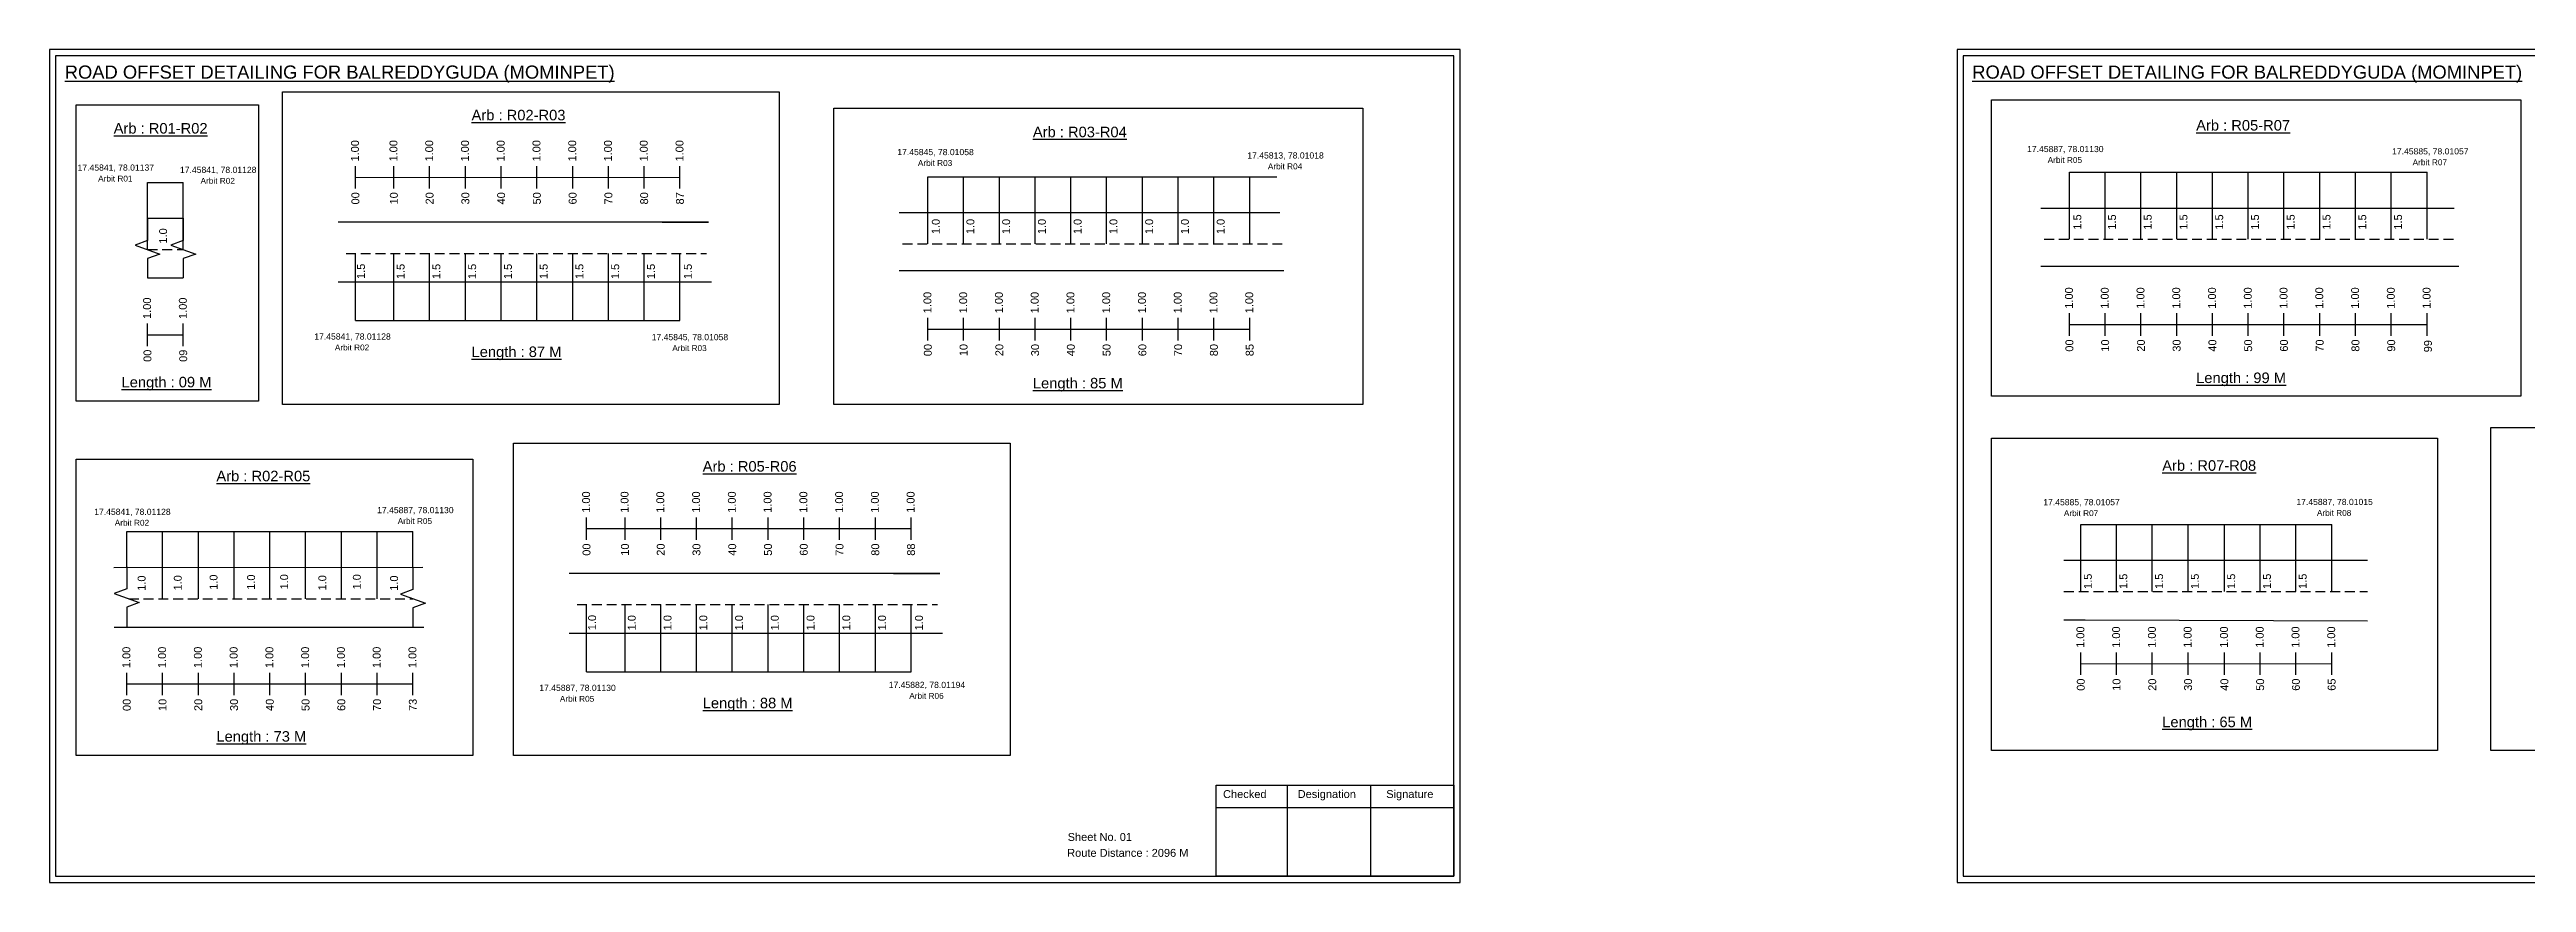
# Model space of a CAD drawing. Header units: inches. Extents: x 425 to 5168, y 343 to 1601.
# Drawn here: x 1129 to 2071, y 343 to 660 of the extents above; entities that cross this region are included whole.
import ezdxf

# ---------------------------------------------------------------- set-up
doc = ezdxf.new("R2010")
doc.units = ezdxf.units.IN
doc.header["$MEASUREMENT"] = 0
doc.linetypes.add('DASHED2', pattern=[0.375, 0.25, -0.125])
for name, color, linetype in [('PDF_Geometry', 7, 'Continuous'), ('PDF_Text', 5, 'Continuous'), ('pipe', 5, 'Continuous')]:
    doc.layers.add(name, color=color, linetype=linetype)
doc.styles.add('PDF Arial', font='arial.ttf')
doc.styles.get("Standard").update_dxf_attribs({"font": 'arial.ttf'})

msp = doc.modelspace()

# ---------------------------------------------------------------- linework, layer by layer
at = {"color": 217, "true_color": 0x93278f}
for p, q in [((1245.12, 606.87), (1245.12, 615.43)), ((1259.75, 606.87), (1259.75, 615.43)), ((1273.35, 606.87), (1273.35, 615.43)), ((1286.95, 606.87), (1286.95, 615.43)), ((1300.55, 606.87), (1300.55, 615.43)), ((1314.15, 606.87), (1314.15, 615.43)), ((1327.75, 606.87), (1327.75, 615.43)), ((1341.35, 606.87), (1341.35, 615.43)), ((1354.95, 606.87), (1354.95, 615.43)), ((1368.55, 606.87), (1368.55, 615.43)), ((1245.12, 611.15), (1368.55, 611.22)), ((1462.83, 549.17), (1462.83, 557.73)), ((1476.43, 549.17), (1476.43, 557.73)), ((1490.03, 549.17), (1490.03, 557.73)), ((1503.63, 549.17), (1503.63, 557.73)), ((1517.23, 549.17), (1517.23, 557.73)), ((1530.83, 549.17), (1530.83, 557.73)), ((1544.43, 549.17), (1544.43, 557.73)), ((1558.03, 549.17), (1558.03, 557.73)), ((1571.63, 549.17), (1571.63, 557.73)), ((1585.23, 549.17), (1585.23, 557.73)), ((1896.99, 550.9), (1896.99, 559.46)), ((1910.59, 550.9), (1910.59, 559.46)), ((1924.19, 550.9), (1924.19, 559.46)), ((1937.79, 550.9), (1937.79, 559.46)), ((1951.39, 550.9), (1951.39, 559.46)), ((1964.99, 550.9), (1964.99, 559.46)), ((1978.59, 550.9), (1978.59, 559.46)), ((1992.19, 550.9), (1992.19, 559.46)), ((2005.79, 550.9), (2005.79, 559.46)), ((2019.39, 550.9), (2019.39, 559.46)), ((2032.99, 550.9), (2032.99, 559.46)), ((1166.04, 547.02), (1166.04, 555.57)), ((1166.04, 551.29), (1179.64, 551.29)), ((1179.64, 547.02), (1179.64, 555.57)), ((1462.83, 553.44), (1585.23, 553.47)), ((1896.99, 555.17), (2032.99, 555.2)), ((1333.03, 473.31), (1333.03, 481.87)), ((1347.66, 473.31), (1347.66, 481.87)), ((1361.26, 473.31), (1361.26, 481.87)), ((1374.86, 473.31), (1374.86, 481.87)), ((1388.46, 473.31), (1388.46, 481.87)), ((1402.06, 473.31), (1402.06, 481.87)), ((1415.66, 473.31), (1415.66, 481.87)), ((1429.26, 473.31), (1429.26, 481.87)), ((1442.86, 473.31), (1442.86, 481.87)), ((1456.46, 473.31), (1456.46, 481.87)), ((1333.03, 477.59), (1456.46, 477.66)), ((1901.32, 421.96), (1901.32, 430.51)), ((1901.32, 426.23), (1996.74, 426.29)), ((1914.92, 421.96), (1914.92, 430.51)), ((1928.52, 421.96), (1928.52, 430.51)), ((1942.12, 421.96), (1942.12, 430.51)), ((1955.94, 421.96), (1955.94, 430.51)), ((1969.54, 421.96), (1969.54, 430.51)), ((1983.14, 421.96), (1983.14, 430.51)), ((1996.74, 421.96), (1996.74, 430.51)), ((1158.18, 414.25), (1158.18, 422.81)), ((1158.18, 418.52), (1266.98, 418.52)), ((1171.78, 414.25), (1171.78, 422.81)), ((1185.38, 414.25), (1185.38, 422.81)), ((1198.98, 414.25), (1198.98, 422.81)), ((1212.58, 414.25), (1212.58, 422.81)), ((1226.18, 414.25), (1226.18, 422.81)), ((1239.78, 414.25), (1239.78, 422.81)), ((1253.38, 414.25), (1253.38, 422.81)), ((1266.98, 414.25), (1266.98, 422.81))]:
    msp.add_line(p, q, dxfattribs=at)
at = {"color": 5}
for p, q in [((1896.99, 613.14), (2032.99, 613.14)), ((1166.04, 609.25), (1179.64, 609.25)), ((1462.83, 611.41), (1595.61, 611.41)), ((1245.12, 556.73), (1368.55, 556.73)), ((1158.18, 476.49), (1266.98, 476.49)), ((1901.32, 479.18), (1996.74, 479.19)), ((1333.03, 423.17), (1456.46, 423.17))]:
    msp.add_line(p, q, dxfattribs=at)
for p, q in [((1896.99, 587.6), (1896.99, 613.14)), ((1910.59, 587.6), (1910.59, 613.14)), ((1924.19, 587.6), (1924.19, 613.14)), ((1937.79, 587.6), (1937.79, 613.14)), ((1951.39, 587.6), (1951.39, 613.14)), ((1964.99, 587.6), (1964.99, 613.14)), ((1978.59, 587.6), (1978.59, 613.14)), ((1992.19, 587.6), (1992.19, 613.14)), ((2005.79, 587.6), (2005.79, 613.14)), ((2019.39, 587.6), (2019.39, 613.14)), ((2032.99, 587.6), (2032.99, 613.14)), ((1166.04, 583.72), (1166.04, 609.25)), ((1179.64, 583.72), (1179.64, 609.25)), ((1462.83, 585.87), (1462.83, 611.41)), ((1476.43, 585.87), (1476.43, 611.41)), ((1490.03, 585.87), (1490.03, 611.41)), ((1503.63, 585.87), (1503.63, 611.41)), ((1517.23, 585.87), (1517.23, 611.41)), ((1530.83, 585.87), (1530.83, 611.41)), ((1544.43, 585.87), (1544.43, 611.41)), ((1558.03, 585.87), (1558.03, 611.41)), ((1571.63, 585.87), (1571.63, 611.41)), ((1585.23, 585.87), (1585.23, 611.41)), ((1166.04, 595.6), (1179.64, 595.6)), ((1379.43, 594.15), (1238.57, 594.15)), ((1361.81, 594.15), (1379.43, 594.15)), ((1451.95, 597.76), (1596.74, 597.76)), ((1886.11, 599.48), (2043.27, 599.48)), ((1245.12, 556.73), (1245.12, 582.26)), ((1259.75, 556.73), (1259.75, 582.26)), ((1273.35, 556.73), (1273.35, 582.26)), ((1286.95, 556.73), (1286.95, 582.26)), ((1300.55, 556.73), (1300.55, 582.26)), ((1314.15, 556.73), (1314.15, 582.26)), ((1327.75, 556.73), (1327.75, 582.26)), ((1341.35, 556.73), (1341.35, 582.26)), ((1354.95, 556.73), (1354.95, 582.26)), ((1368.55, 556.73), (1368.55, 582.26)), ((1598.15, 575.57), (1451.95, 575.57)), ((2045.09, 577.3), (1886.11, 577.3)), ((1166.04, 572.91), (1179.64, 572.91)), ((1238.57, 571.46), (1270.68, 571.46)), ((1270.68, 571.46), (1380.56, 571.46)), ((1158.18, 462.84), (1158.18, 476.49)), ((1171.78, 450.95), (1171.78, 476.49)), ((1185.38, 450.95), (1185.38, 476.49)), ((1198.98, 450.95), (1198.98, 476.49)), ((1212.58, 450.95), (1212.58, 476.49)), ((1226.18, 450.95), (1226.18, 476.49)), ((1239.78, 450.95), (1239.78, 476.49)), ((1253.38, 450.95), (1253.38, 476.49)), ((1266.98, 462.84), (1266.98, 476.49)), ((1901.32, 453.65), (1901.32, 479.19)), ((1914.92, 453.65), (1914.92, 479.19)), ((1928.52, 453.65), (1928.52, 479.19)), ((1942.12, 453.65), (1942.12, 479.19)), ((1955.94, 453.65), (1955.94, 479.19)), ((1969.54, 453.65), (1969.54, 479.19)), ((1983.14, 453.65), (1983.14, 479.19)), ((1996.74, 453.65), (1996.74, 479.19)), ((1153.18, 462.84), (1270.79, 462.89)), ((2010.34, 465.53), (1894.91, 465.53)), ((1467.33, 460.59), (1326.47, 460.59)), ((1449.71, 460.59), (1467.33, 460.59)), ((1333.03, 423.17), (1333.03, 448.7)), ((1347.66, 423.17), (1347.66, 448.7)), ((1361.26, 423.17), (1361.26, 448.7)), ((1374.86, 423.17), (1374.86, 448.7)), ((1388.46, 423.17), (1388.46, 448.7)), ((1402.06, 423.17), (1402.06, 448.7)), ((1415.66, 423.17), (1415.66, 448.7)), ((1429.26, 423.17), (1429.26, 448.7)), ((1442.86, 423.17), (1442.86, 448.7)), ((1456.46, 423.17), (1456.46, 448.7)), ((1894.91, 442.85), (1902.97, 442.85)), ((1902.97, 442.85), (2010.34, 442.55)), ((1153.32, 440.15), (1271.1, 440.15)), ((1326.47, 437.9), (1358.59, 437.9)), ((1358.59, 437.9), (1468.46, 437.9))]:
    msp.add_line(p, q)
at = {"linetype": 'DASHED2', "ltscale": 15}
for p, q in [((1453.22, 585.87), (1597.59, 585.87)), ((1887.39, 587.6), (2043.27, 587.6)), ((1166.04, 583.72), (1179.64, 583.72)), ((1241.54, 582.26), (1378.58, 582.26)), ((1894.91, 453.65), (2010.34, 453.65)), ((1158.94, 450.95), (1266.98, 450.95)), ((1329.44, 448.7), (1466.48, 448.7))]:
    msp.add_line(p, q, dxfattribs=at)
for points in [[(1217.35, 643.68), (1406.28, 643.68), (1406.28, 524.85), (1217.35, 524.85)], [(1867.4, 640.62), (2068.64, 640.62), (2068.64, 527.94), (1867.4, 527.94)], [(1138.95, 638.73), (1208.32, 638.73), (1208.32, 526.05), (1138.95, 526.05)], [(1427.06, 637.53), (1628.29, 637.53), (1628.29, 524.85), (1427.06, 524.85)], [(1305.25, 510.11), (1494.18, 510.11), (1494.18, 391.29), (1305.25, 391.29)], [(1867.4, 512.02), (2037.01, 512.02), (2037.01, 393.2), (1867.4, 393.2)], [(1138.95, 503.97), (1289.8, 503.97), (1289.8, 391.29), (1138.95, 391.29)]]:
    msp.add_lwpolyline(points, close=True)
at = {"linetype": 'Continuous'}
for points in [[(1166.04, 595.6), (1166.04, 587.17), (1161.3, 585.44), (1170.79, 581.99), (1166.04, 580.26), (1166.04, 572.91)], [(1179.64, 595.6), (1179.64, 587.17), (1174.9, 585.44), (1184.39, 581.99), (1179.64, 580.26), (1179.64, 572.91)], [(1158.16, 463.12), (1158.16, 454.69), (1153.41, 452.96), (1162.9, 449.51), (1158.16, 447.78), (1158.16, 440.43)], [(1266.98, 462.84), (1266.98, 454.4), (1262.23, 452.68), (1271.72, 449.23), (1266.98, 447.5), (1266.98, 440.15)]]:
    msp.add_lwpolyline(points, dxfattribs=at)
at = {"layer": 'PDF_Geometry'}
for points in [[(1128.79, 659.76), (1128.79, 343.05), (1665.26, 343.05), (1665.26, 659.76)], [(1854.27, 659.76), (1854.27, 343.05), (2390.74, 343.05), (2390.74, 659.76)], [(1131.11, 657.43), (1131.11, 345.47), (1662.84, 345.47), (1662.84, 657.43)], [(1856.59, 657.43), (1856.59, 345.47), (2388.32, 345.47), (2388.32, 657.43)]]:
    msp.add_lwpolyline(points, close=True, dxfattribs=at)
at = {"layer": 'PDF_Geometry', "color": 242, "true_color": 0xcc1f26}
msp.add_lwpolyline([(1662.84, 345.38), (1572.5, 345.38), (1572.5, 379.99), (1662.84, 379.99)], close=True, dxfattribs=at)
for points in [[(1599.48, 379.99), (1599.48, 345.38)], [(1631.21, 379.99), (1631.21, 345.38)], [(1572.5, 371.61), (1662.84, 371.61)]]:
    msp.add_lwpolyline(points, dxfattribs=at)
at = {"layer": 'pipe', "color": 0}
msp.add_lwpolyline([(2057.31, 516.05), (2295.63, 516.05), (2295.63, 393.2), (2057.31, 393.2)], close=True, dxfattribs=at)

# ---------------------------------------------------------------- texts
at = {"color": 242, "true_color": 0xcd2027}
for s, height, p in [('%%UROAD OFFSET DETAILING FOR BALREDDYGUDA (MOMINPET)', 5, (1134.56, 648.69)), ('%%UROAD OFFSET DETAILING FOR BALREDDYGUDA (MOMINPET)', 5, (1860.04, 648.69)), ('%%UArb : R01-R02', 4, (1153.18, 627.81)), ('%%UArb : R02-R03', 4, (1289.29, 632.84)), ('%%UArb : R05-R07', 4, (1945.19, 628.95)), ('%%UArb : R03-R04', 4, (1502.77, 626.42)), ('%%ULength : 87 M', 4, (1289.29, 542.84)), ('%%ULength : 99 M', 4, (1945.19, 532.95)), ('%%ULength : 09 M', 4, (1156.18, 531.31)), ('%%ULength : 85 M', 4, (1502.77, 530.92)), ('%%UArb : R02-R05', 4, (1192.25, 495.59)), ('%%UArb : R05-R06', 4, (1377.2, 499.28)), ('%%UArb : R07-R08', 4, (1932.29, 499.59)), ('%%ULength : 88 M', 4, (1377.2, 409.28)), ('%%ULength : 65 M', 4, (1932.29, 402.09)), ('%%ULength : 73 M', 4, (1192.25, 396.59))]:
    msp.add_text(s, height=height, dxfattribs=at).set_placement(p)
at = {"color": 217, "true_color": 0x93278f}
for s, p in [('1.00', (1246.45, 617.17)), ('1.00', (1261.08, 617.17)), ('1.00', (1274.68, 617.17)), ('1.00', (1288.28, 617.17)), ('1.00', (1301.88, 617.17)), ('1.00', (1315.48, 617.17)), ('1.00', (1329.08, 617.17)), ('1.00', (1342.68, 617.17)), ('1.00', (1356.28, 617.17)), ('1.00', (1369.88, 617.17)), ('00', (1246.6, 600.85)), ('10', (1261.23, 600.85)), ('20', (1274.83, 600.85)), ('30', (1288.43, 600.85)), ('40', (1302.03, 600.85)), ('50', (1315.63, 600.85)), ('60', (1329.23, 600.85)), ('70', (1342.83, 600.85)), ('80', (1356.43, 600.85)), ('87', (1370.03, 600.85)), ('1.00', (1167.37, 557.31)), ('1.00', (1180.97, 557.31)), ('1.00', (1464.16, 559.47)), ('1.00', (1477.76, 559.47)), ('1.00', (1491.36, 559.47)), ('1.00', (1504.96, 559.47)), ('1.00', (1518.56, 559.47)), ('1.00', (1532.16, 559.47)), ('1.00', (1545.76, 559.47)), ('1.00', (1559.36, 559.47)), ('1.00', (1572.96, 559.47)), ('1.00', (1586.56, 559.47)), ('1.00', (1898.32, 561.2)), ('1.00', (1911.92, 561.2)), ('1.00', (1925.52, 561.2)), ('1.00', (1939.12, 561.2)), ('1.00', (1952.72, 561.2)), ('1.00', (1966.32, 561.2)), ('1.00', (1979.92, 561.2)), ('1.00', (1993.52, 561.2)), ('1.00', (2007.12, 561.2)), ('1.00', (2020.72, 561.2)), ('1.00', (2034.32, 561.2)), ('00', (1464.31, 543.15)), ('10', (1477.91, 543.15)), ('20', (1491.51, 543.15)), ('30', (1505.11, 543.15)), ('40', (1518.71, 543.15)), ('50', (1532.31, 543.15)), ('60', (1545.91, 543.15)), ('70', (1559.51, 543.15)), ('80', (1573.11, 543.15)), ('85', (1586.71, 543.15)), ('00', (1898.47, 544.87)), ('10', (1912.07, 544.87)), ('20', (1925.67, 544.87)), ('30', (1939.27, 544.87)), ('40', (1952.87, 544.87)), ('50', (1966.47, 544.87)), ('60', (1980.07, 544.87)), ('70', (1993.67, 544.87)), ('80', (2007.27, 544.87)), ('90', (2020.87, 544.87)), ('99', (2034.84, 544.63)), ('00', (1167.52, 540.99)), ('09', (1181.12, 540.99)), ('1.00', (1334.35, 483.6)), ('1.00', (1348.98, 483.6)), ('1.00', (1362.58, 483.6)), ('1.00', (1376.18, 483.6)), ('1.00', (1389.78, 483.6)), ('1.00', (1403.38, 483.6)), ('1.00', (1416.98, 483.6)), ('1.00', (1430.58, 483.6)), ('1.00', (1444.18, 483.6)), ('1.00', (1457.78, 483.6)), ('00', (1334.5, 467.28)), ('10', (1349.13, 467.28)), ('20', (1362.73, 467.28)), ('30', (1376.33, 467.28)), ('40', (1389.93, 467.28)), ('50', (1403.53, 467.28)), ('60', (1417.13, 467.28)), ('70', (1430.73, 467.28)), ('80', (1444.33, 467.28)), ('88', (1457.93, 467.28)), ('1.00', (1902.65, 432.25)), ('1.00', (1916.25, 432.25)), ('1.00', (1929.85, 432.25)), ('1.00', (1943.45, 432.25)), ('1.00', (1957.27, 432.25)), ('1.00', (1970.87, 432.25)), ('1.00', (1984.47, 432.25)), ('1.00', (1998.07, 432.25)), ('1.00', (1159.5, 424.55)), ('1.00', (1173.1, 424.55)), ('1.00', (1186.7, 424.55)), ('1.00', (1200.3, 424.55)), ('1.00', (1213.9, 424.55)), ('1.00', (1227.5, 424.55)), ('1.00', (1241.1, 424.55)), ('1.00', (1254.7, 424.55)), ('1.00', (1268.3, 424.55)), ('00', (1902.8, 415.93)), ('10', (1916.4, 415.93)), ('20', (1930, 415.93)), ('30', (1943.6, 415.93)), ('40', (1957.42, 415.93)), ('50', (1971.02, 415.93)), ('60', (1984.62, 415.93)), ('65', (1998.22, 415.93)), ('00', (1159.65, 408.23)), ('10', (1173.25, 408.23)), ('20', (1186.85, 408.23)), ('30', (1200.45, 408.23)), ('40', (1214.05, 408.23)), ('50', (1227.65, 408.23)), ('60', (1241.25, 408.23)), ('70', (1254.85, 408.23)), ('73', (1268.45, 408.23))]:
    msp.add_text(s, height=3, rotation=90, dxfattribs=at).set_placement(p)
at = {"color": 5}
for s, height, p in [('17.45845, 78.01058', 2.34, (1451.21, 619.61)), ('17.45887, 78.01130', 2.34, (1880.89, 620.76)), ('17.45885, 78.01057', 2.34, (2019.7, 619.89)), ('17.45841, 78.01137', 2.34, (1139.45, 613.71)), ('17.45841, 78.01128', 2.34, (1178.4, 612.84)), ('Arbit R03', 2.246, (1459.03, 615.49)), ('17.45813, 78.01018', 2.34, (1584.32, 618.33)), ('Arbit R04', 2.246, (1592.14, 614.21)), ('Arbit R05', 2.246, (1888.72, 616.63)), ('Arbit R07', 2.246, (2027.52, 615.76)), ('Arbit R01', 2.246, (1147.27, 609.58)), ('Arbit R02', 2.246, (1186.22, 608.71)), ('17.45841, 78.01128', 2.34, (1229.48, 549.48)), ('Arbit R02', 2.246, (1237.3, 545.35)), ('17.45845, 78.01058', 2.34, (1357.8, 549.23)), ('Arbit R03', 2.246, (1365.63, 545.11)), ('17.45841, 78.01128', 2.34, (1145.77, 482.82)), ('Arbit R02', 2.246, (1153.59, 478.69)), ('17.45887, 78.01130', 2.34, (1253.38, 483.47)), ('Arbit R05', 2.246, (1261.2, 479.34)), ('17.45885, 78.01057', 2.34, (1887.05, 486.48)), ('Arbit R07', 2.246, (1894.87, 482.35)), ('17.45887, 78.01015', 2.34, (1983.3, 486.57)), ('Arbit R08', 2.246, (1991.12, 482.45)), ('17.45887, 78.01130', 2.34, (1315.05, 415.88)), ('17.45882, 78.01194', 2.34, (1447.94, 417)), ('Arbit R06', 2.246, (1455.76, 412.87)), ('Arbit R05', 2.246, (1322.87, 411.75))]:
    msp.add_text(s, height=height, dxfattribs=at).set_placement(p)
for s, p in [('1.0', (1467.34, 589.55)), ('1.0', (1480.5, 589.55)), ('1.0', (1494.1, 589.55)), ('1.0', (1507.7, 589.55)), ('1.0', (1521.3, 589.55)), ('1.0', (1534.9, 589.55)), ('1.0', (1548.5, 589.55)), ('1.0', (1562.1, 589.55)), ('1.0', (1575.7, 589.55)), ('1.5', (1901.5, 591.27)), ('1.5', (1914.66, 591.27)), ('1.5', (1928.26, 591.27)), ('1.5', (1941.86, 591.27)), ('1.5', (1955.46, 591.27)), ('1.5', (1969.06, 591.27)), ('1.5', (1982.66, 591.27)), ('1.5', (1996.26, 591.27)), ('1.5', (2009.86, 591.27)), ('1.5', (2023.46, 591.27)), ('1.0', (1173.46, 585.97)), ('1.5', (1248.72, 572.51)), ('1.5', (1263.82, 572.46)), ('1.5', (1277.42, 572.46)), ('1.5', (1291.02, 572.46)), ('1.5', (1304.62, 572.46)), ('1.5', (1318.22, 572.46)), ('1.5', (1331.82, 572.46)), ('1.5', (1345.42, 572.46)), ('1.5', (1359.02, 572.46)), ('1.5', (1373.05, 572.46)), ('1.0', (1165.31, 453.94)), ('1.0', (1179.05, 454.06)), ('1.0', (1192.67, 454.32)), ('1.0', (1206.93, 454.32)), ('1.0', (1219.52, 454.45)), ('1.0', (1234.04, 454.06)), ('1.0', (1247.15, 454.45)), ('1.0', (1261.31, 453.95)), ('1.5', (1905.5, 454.65)), ('1.5', (1918.99, 454.65)), ('1.5', (1932.59, 454.65)), ('1.5', (1946.19, 454.65)), ('1.5', (1960.01, 454.65)), ('1.5', (1973.61, 454.65)), ('1.5', (1987.21, 454.65)), ('1.0', (1336.63, 438.95)), ('1.0', (1351.72, 438.9)), ('1.0', (1365.32, 438.9)), ('1.0', (1378.92, 438.9)), ('1.0', (1392.52, 438.9)), ('1.0', (1406.12, 438.9)), ('1.0', (1419.72, 438.9)), ('1.0', (1433.32, 438.9)), ('1.0', (1446.92, 438.9)), ('1.0', (1460.95, 438.9))]:
    msp.add_text(s, height=3, rotation=90).set_placement(p)
for s, p in [('Sheet No. 01', (1516, 358.85)), ('Route Distance : 2096 M', (1515.81, 352.8))]:
    msp.add_text(s, height=3).set_placement(p)
at = {"layer": 'PDF_Text', "color": 7, "attachment_point": 7, "style": 'PDF Arial'}
for s, insert, char_height in [('Checked', (1575.1, 375.1), 3.001), ('Designation', (1603.48, 374.27), 3.0006), ('Signature', (1637.16, 374.27), 3.001)]:
    msp.add_mtext(s, dxfattribs=dict(at, insert=insert, char_height=char_height))

doc.saveas('drawing.dxf')
